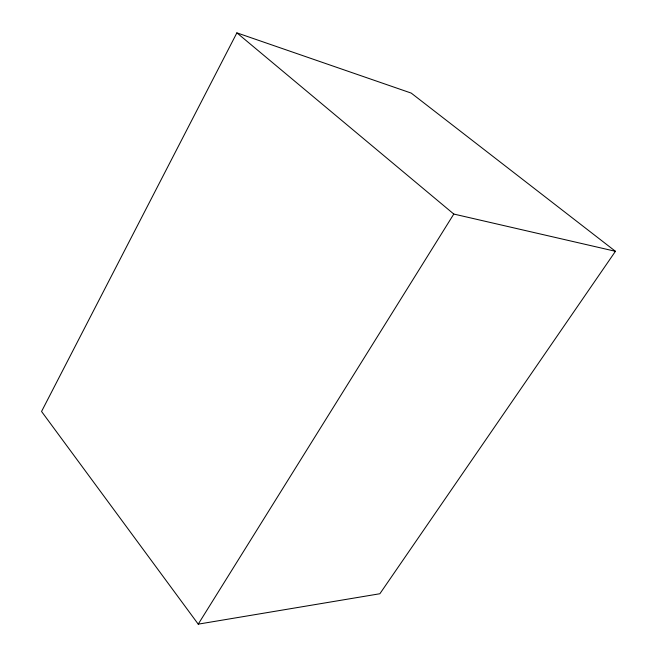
<?xml version="1.0" encoding="UTF-8"?>
<svg xmlns="http://www.w3.org/2000/svg" width="657" height="657" viewBox="0 0 657 657"><rect width="100%" height="100%" fill="white"/><g stroke="black" fill="none" stroke-linecap="round" stroke-linejoin="round"><path stroke-width="0.99" d="M236.89 32.85L41.555 411.471L198.233 624.15L379.869 593.747L615.445 251.303L411.216 93.089L236.89 32.85L453.798 214.051L615.445 251.303M198.233 624.15L453.798 214.051"/></g></svg>
